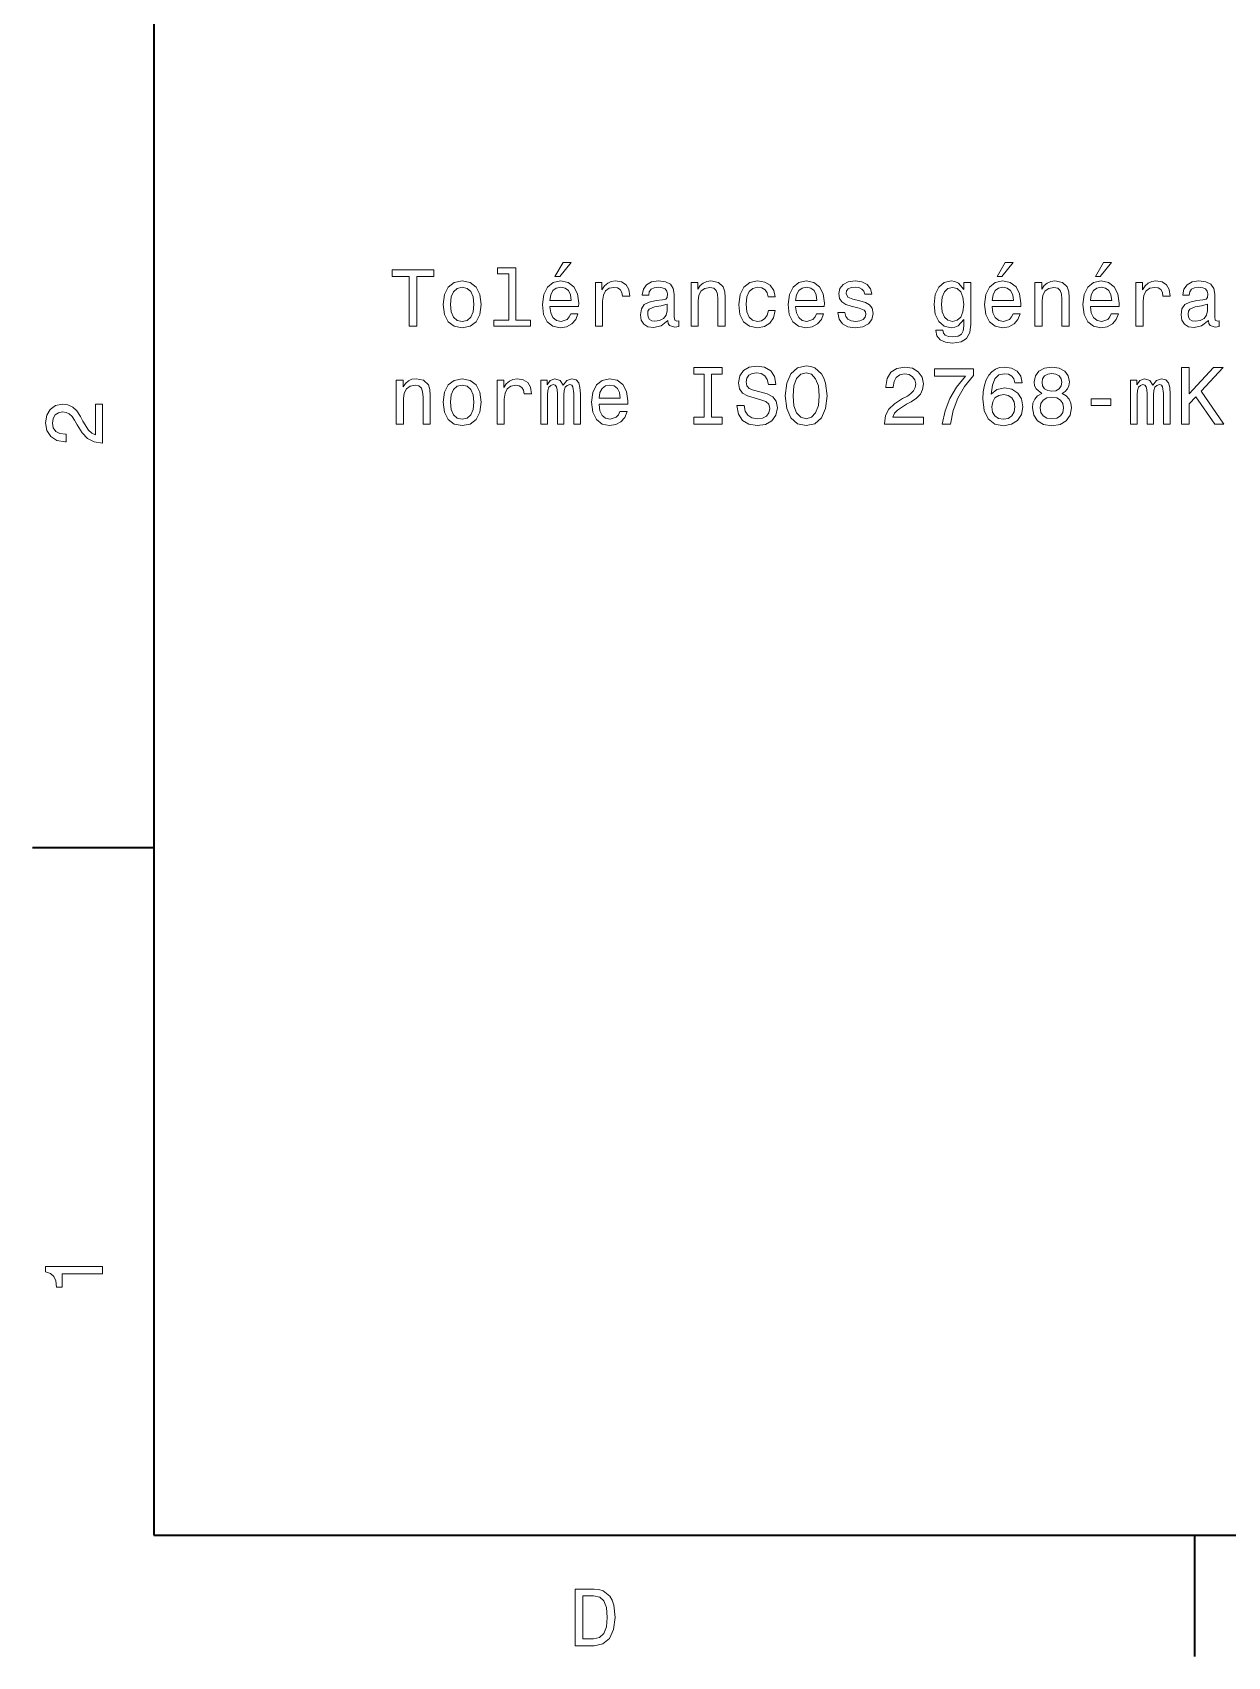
# Model space of a CAD drawing. Extents: x 0 to 297, y 0 to 210.
# Drawn here: x 2.5 to 76.3, y 2.5 to 102.9 of the extents above; entities that cross this region are included whole.
import ezdxf

# ---------------------------------------------------------------- set-up
doc = ezdxf.new("R2010")
doc.units = 0

msp = doc.modelspace()

# ---------------------------------------------------------------- linework, layer by layer
at = {"color": 7, "lineweight": 35}
for p, q in [((10, 200), (10, 10)), ((10, 10), (287, 10))]:
    msp.add_line(p, q, dxfattribs=at)
at = {"color": 7, "lineweight": 35, "ltscale": 0.1875}
for p, q in [((10, 52.5), (2.5, 52.5)), ((74.300003, 10), (74.300003, 2.5))]:
    msp.add_line(p, q, dxfattribs=at)
at = {"color": 7, "lineweight": 13}
for points in [[(31.924112, 87.984596), (31.924112, 85.109955), (31.011288, 85.109955), (31.011288, 84.736755), (33.275696, 84.736755), (33.275696, 85.109955), (32.367916, 85.109955), (32.367916, 88.357796), (31.228146, 88.357796), (31.228146, 87.984596)], [(34.773537, 87.813126), (35.071087, 87.813126), (35.772095, 88.670471), (35.277859, 88.670471)], [(62.09774, 87.813126), (62.39529, 87.813126), (63.096298, 88.670471), (62.602062, 88.670471)], [(68.169785, 87.813126), (68.467331, 87.813126), (69.168343, 88.670471), (68.674103, 88.670471)], [(25.78146, 84.736755), (26.245438, 84.736755), (26.245438, 87.813126), (27.304516, 87.813126), (27.304516, 88.236755), (24.71734, 88.236755), (24.71734, 87.813126), (25.78146, 87.813126)], [(27.874401, 86.088341), (27.955091, 85.473068), (28.18708, 85.019173), (28.555237, 84.736755), (29.049473, 84.640938), (29.538666, 84.736755), (29.90682, 85.01413), (30.138809, 85.468025), (30.224545, 86.088341), (30.138809, 86.703613), (29.90682, 87.162544), (29.538666, 87.439926), (29.049473, 87.540787), (28.555237, 87.439926), (28.18708, 87.157501), (27.955091, 86.703613)], [(34.465897, 85.962257), (36.241116, 85.962257), (36.246159, 86.169029), (36.165466, 86.749001), (35.943565, 87.182724), (35.590538, 87.444969), (35.121517, 87.540787), (34.662586, 87.439926), (34.309559, 87.157501), (34.082615, 86.69857), (34.001923, 86.093384), (34.077572, 85.473068), (34.304516, 85.019173), (34.652496, 84.736755), (35.106388, 84.640938), (35.49976, 84.706497), (35.822525, 84.877968), (36.059559, 85.150299), (36.195724, 85.513412), (35.756966, 85.513412), (35.666187, 85.311684), (35.535065, 85.160385), (35.161865, 85.039352), (34.874401, 85.094826), (34.657539, 85.271339), (34.516331, 85.5588), (34.465897, 85.947128)], [(37.280022, 84.736755), (37.723824, 84.736755), (37.723824, 86.285027), (37.769211, 86.658226), (37.90538, 86.925514), (38.127281, 87.086899), (38.424831, 87.142372), (38.646736, 87.107071), (38.81316, 87.00621), (38.914024, 86.83474), (38.949329, 86.602753), (39.398178, 86.602753), (39.337658, 87.011253), (39.17123, 87.303757), (38.893852, 87.48027), (38.51561, 87.540787), (38.258408, 87.500443), (38.036503, 87.399582), (37.839817, 87.228111), (37.683479, 86.996124), (37.683479, 87.444969), (37.280022, 87.444969)], [(41.758408, 85.089783), (41.758408, 85.074654), (41.783623, 84.903183), (41.859268, 84.782143), (42.176994, 84.686325), (42.42411, 84.726669), (42.42411, 85.069611), (42.318207, 85.054482), (42.176994, 85.120041), (42.151779, 85.32177), (42.151779, 86.723785), (42.091259, 87.081856), (41.914749, 87.334015), (41.607109, 87.485313), (41.173393, 87.540787), (40.749763, 87.48027), (40.43708, 87.3088), (40.240395, 87.041512), (40.174835, 86.688484), (40.174835, 86.658226), (40.57325, 86.658226), (40.608551, 86.870041), (40.719501, 87.021339), (40.901058, 87.112114), (41.158264, 87.147415), (41.40538, 87.1222), (41.581894, 87.046555), (41.687801, 86.915428), (41.723106, 86.733871), (41.70293, 86.522057), (41.622238, 86.416153), (41.420509, 86.365715), (41.042267, 86.325371), (40.608551, 86.234596), (40.300915, 86.073212), (40.119358, 85.821053), (40.063881, 85.447853), (40.114315, 85.114998), (40.270653, 84.867882), (40.522816, 84.71154), (40.870796, 84.656067), (41.339821, 84.761971)], [(43.185638, 84.736755), (43.629444, 84.736755), (43.629444, 86.300156), (43.674835, 86.658226), (43.821087, 86.920471), (44.048031, 87.081856), (44.350624, 87.142372), (44.592701, 87.091942), (44.743996, 86.955772), (44.819645, 86.728828), (44.844864, 86.426239), (44.844864, 84.736755), (45.288666, 84.736755), (45.288666, 86.517014), (45.268494, 86.875084), (45.177715, 87.172638), (44.880165, 87.444969), (44.416187, 87.540787), (44.158981, 87.505486), (43.942123, 87.409668), (43.755524, 87.248283), (43.609268, 87.031425), (43.609268, 87.444969), (43.185638, 87.444969)], [(47.946449, 86.547272), (48.385208, 86.547272), (48.29443, 86.950729), (48.077572, 87.268456), (47.739677, 87.465141), (47.300915, 87.540787), (46.816765, 87.439926), (46.448608, 87.157501), (46.216621, 86.69857), (46.135929, 86.083298), (46.211578, 85.473068), (46.438522, 85.019173), (46.796593, 84.736755), (47.285786, 84.640938), (47.719505, 84.716583), (48.0574, 84.928398), (48.289387, 85.261253), (48.390251, 85.705055), (47.966621, 85.705055), (47.890972, 85.422638), (47.749763, 85.210815), (47.548035, 85.079697), (47.300915, 85.039352), (46.993279, 85.104912), (46.771378, 85.306641), (46.635208, 85.634453), (46.589821, 86.098427), (46.635208, 86.552315), (46.776421, 86.880127), (47.003365, 87.081856), (47.300915, 87.152458), (47.563164, 87.107071), (47.75985, 86.991081), (47.890972, 86.799438)], [(49.646015, 85.962257), (51.42123, 85.962257), (51.426273, 86.169029), (51.345581, 86.749001), (51.12368, 87.182724), (50.770653, 87.444969), (50.301636, 87.540787), (49.842701, 87.439926), (49.489677, 87.157501), (49.26273, 86.69857), (49.182037, 86.093384), (49.257687, 85.473068), (49.484631, 85.019173), (49.832615, 84.736755), (50.286507, 84.640938), (50.679878, 84.706497), (51.002644, 84.877968), (51.239677, 85.150299), (51.375839, 85.513412), (50.93708, 85.513412), (50.846302, 85.311684), (50.715179, 85.160385), (50.34198, 85.039352), (50.054516, 85.094826), (49.837658, 85.271339), (49.696449, 85.5588), (49.646015, 85.947128)], [(53.620079, 86.315285), (53.191402, 86.416153), (52.87368, 86.532143), (52.767773, 86.769173), (52.798031, 86.9356), (52.903938, 87.056641), (53.075409, 87.132286), (53.322525, 87.162544), (53.559559, 87.132286), (53.746159, 87.041512), (53.867195, 86.905342), (53.917625, 86.723785), (54.351345, 86.723785), (54.351345, 86.733871), (54.275696, 87.061684), (54.068924, 87.318886), (53.746159, 87.48027), (53.322525, 87.540787), (52.893852, 87.48027), (52.581173, 87.313843), (52.384487, 87.066727), (52.323967, 86.754044), (52.369354, 86.451454), (52.510567, 86.239639), (52.742554, 86.088341), (53.080452, 85.98243), (53.574688, 85.861397), (53.877281, 85.735313), (53.957973, 85.634453), (53.988235, 85.483154), (53.942844, 85.296555), (53.821808, 85.155342), (53.625122, 85.064568), (53.362873, 85.034309), (53.085495, 85.064568), (52.883766, 85.170471), (52.747597, 85.341942), (52.692123, 85.578972), (52.263451, 85.578972), (52.334053, 85.175514), (52.540825, 84.883011), (52.868637, 84.706497), (53.322525, 84.640938), (53.796593, 84.706497), (54.144573, 84.883011), (54.356388, 85.165428), (54.432037, 85.533585), (54.376564, 85.851311), (54.220222, 86.068169), (53.963017, 86.209381)], [(60.473824, 84.857796), (60.473824, 87.444969), (60.05019, 87.444969), (60.05019, 87.00621), (59.702209, 87.404625), (59.490391, 87.505486), (59.253361, 87.540787), (58.824688, 87.439926), (58.491833, 87.157501), (58.274975, 86.703613), (58.199326, 86.093384), (58.274975, 85.478111), (58.491833, 85.024216), (58.824688, 84.736755), (59.253361, 84.640938), (59.495434, 84.676239), (59.697166, 84.767014), (60.05019, 85.150299), (60.05019, 84.767014), (60.009846, 84.464424), (59.898895, 84.247559), (59.687077, 84.121483), (59.369354, 84.076096), (59.091976, 84.106354), (58.89529, 84.181999), (58.779297, 84.313126), (58.743996, 84.489639), (58.315319, 84.489639), (58.315319, 84.469467), (58.380882, 84.146698), (58.582611, 83.904625), (58.905376, 83.748283), (59.344139, 83.69281), (59.868633, 83.768456), (60.216618, 83.98027), (60.413303, 84.348427)], [(61.790104, 85.962257), (63.565319, 85.962257), (63.570362, 86.169029), (63.48967, 86.749001), (63.267769, 87.182724), (62.914742, 87.444969), (62.445724, 87.540787), (61.98679, 87.439926), (61.633762, 87.157501), (61.406818, 86.69857), (61.326126, 86.093384), (61.401775, 85.473068), (61.628719, 85.019173), (61.976704, 84.736755), (62.430592, 84.640938), (62.823967, 84.706497), (63.146732, 84.877968), (63.383762, 85.150299), (63.519932, 85.513412), (63.081169, 85.513412), (62.990391, 85.311684), (62.859268, 85.160385), (62.486069, 85.039352), (62.198605, 85.094826), (61.981747, 85.271339), (61.840534, 85.5588), (61.790104, 85.947128)], [(64.437798, 84.736755), (64.881599, 84.736755), (64.881599, 86.300156), (64.926987, 86.658226), (65.073242, 86.920471), (65.300186, 87.081856), (65.602783, 87.142372), (65.844856, 87.091942), (65.996155, 86.955772), (66.071808, 86.728828), (66.097015, 86.426239), (66.097015, 84.736755), (66.540825, 84.736755), (66.540825, 86.517014), (66.520645, 86.875084), (66.429871, 87.172638), (66.132324, 87.444969), (65.66835, 87.540787), (65.41114, 87.505486), (65.194283, 87.409668), (65.007683, 87.248283), (64.861427, 87.031425), (64.861427, 87.444969), (64.437798, 87.444969)], [(67.862152, 85.962257), (69.63736, 85.962257), (69.64241, 86.169029), (69.561714, 86.749001), (69.339813, 87.182724), (68.986786, 87.444969), (68.517769, 87.540787), (68.058838, 87.439926), (67.705811, 87.157501), (67.478867, 86.69857), (67.39817, 86.093384), (67.473816, 85.473068), (67.70076, 85.019173), (68.048752, 84.736755), (68.50264, 84.640938), (68.896011, 84.706497), (69.218781, 84.877968), (69.455811, 85.150299), (69.59198, 85.513412), (69.153214, 85.513412), (69.062439, 85.311684), (68.931313, 85.160385), (68.558113, 85.039352), (68.270645, 85.094826), (68.053787, 85.271339), (67.912582, 85.5588), (67.862152, 85.947128)], [(70.67627, 84.736755), (71.120071, 84.736755), (71.120071, 86.285027), (71.165466, 86.658226), (71.301628, 86.925514), (71.523529, 87.086899), (71.821075, 87.142372), (72.042984, 87.107071), (72.209412, 87.00621), (72.310272, 86.83474), (72.345581, 86.602753), (72.794418, 86.602753), (72.733902, 87.011253), (72.567474, 87.303757), (72.2901, 87.48027), (71.911858, 87.540787), (71.654655, 87.500443), (71.432755, 87.399582), (71.236069, 87.228111), (71.079727, 86.996124), (71.079727, 87.444969), (70.67627, 87.444969)], [(75.154648, 85.089783), (75.154648, 85.074654), (75.179871, 84.903183), (75.255516, 84.782143), (75.573242, 84.686325), (75.820358, 84.726669), (75.820358, 85.069611), (75.714447, 85.054482), (75.573242, 85.120041), (75.548019, 85.32177), (75.548019, 86.723785), (75.487503, 87.081856), (75.310989, 87.334015), (75.003357, 87.485313), (74.569641, 87.540787), (74.146011, 87.48027), (73.833328, 87.3088), (73.636642, 87.041512), (73.571075, 86.688484), (73.571075, 86.658226), (73.969498, 86.658226), (74.004799, 86.870041), (74.115753, 87.021339), (74.297302, 87.112114), (74.554504, 87.147415), (74.801628, 87.1222), (74.978142, 87.046555), (75.084045, 86.915428), (75.119354, 86.733871), (75.099182, 86.522057), (75.018486, 86.416153), (74.816757, 86.365715), (74.438515, 86.325371), (74.004799, 86.234596), (73.697159, 86.073212), (73.51561, 85.821053), (73.460129, 85.447853), (73.510559, 85.114998), (73.666901, 84.867882), (73.919067, 84.71154), (74.267044, 84.656067), (74.736069, 84.761971)], [(28.328291, 86.093384), (28.37368, 86.547272), (28.514891, 86.875084), (28.741837, 87.076813), (29.049473, 87.147415), (29.352066, 87.076813), (29.579012, 86.880127), (29.720222, 86.547272), (29.770653, 86.093384), (29.720222, 85.634453), (29.579012, 85.301598), (29.352066, 85.099869), (29.049473, 85.034309), (28.741837, 85.099869), (28.514891, 85.301598), (28.37368, 85.634453)], [(34.465897, 86.335457), (34.521374, 86.683441), (34.657539, 86.940643), (34.864315, 87.096985), (35.13665, 87.152458), (35.403938, 87.096985), (35.61071, 86.940643), (35.736794, 86.683441), (35.782181, 86.335457)], [(49.646015, 86.335457), (49.701492, 86.683441), (49.837658, 86.940643), (50.04443, 87.096985), (50.316765, 87.152458), (50.584053, 87.096985), (50.790825, 86.940643), (50.916908, 86.683441), (50.962296, 86.335457)], [(58.65826, 86.093384), (58.703648, 86.542229), (58.839817, 86.875084), (59.051632, 87.07177), (59.334053, 87.142372), (59.631603, 87.07177), (59.853504, 86.875084), (59.989674, 86.542229), (60.040104, 86.093384), (59.989674, 85.634453), (59.853504, 85.306641), (59.631603, 85.104912), (59.334053, 85.039352), (59.051632, 85.104912), (58.839817, 85.306641), (58.703648, 85.639496)], [(61.790104, 86.335457), (61.845577, 86.683441), (61.981747, 86.940643), (62.188519, 87.096985), (62.460854, 87.152458), (62.728146, 87.096985), (62.934917, 86.940643), (63.060997, 86.683441), (63.106384, 86.335457)], [(67.862152, 86.335457), (67.917618, 86.683441), (68.053787, 86.940643), (68.260559, 87.096985), (68.532898, 87.152458), (68.800186, 87.096985), (69.006958, 86.940643), (69.133041, 86.683441), (69.178429, 86.335457)], [(41.707973, 85.684883), (41.647453, 85.422638), (41.486073, 85.220901), (41.243996, 85.089783), (40.946449, 85.044395), (40.754807, 85.069611), (40.618637, 85.150299), (40.532902, 85.291512), (40.507687, 85.488197), (40.527859, 85.664711), (40.608551, 85.790787), (40.931316, 85.931999), (41.339821, 85.992516), (41.707973, 86.113556)], [(75.104218, 85.684883), (75.043701, 85.422638), (74.882324, 85.220901), (74.640244, 85.089783), (74.342697, 85.044395), (74.151047, 85.069611), (74.014885, 85.150299), (73.929153, 85.291512), (73.903931, 85.488197), (73.924103, 85.664711), (74.004799, 85.790787), (74.32756, 85.931999), (74.736069, 85.992516), (75.104218, 86.113556)], [(24.969501, 78.689926), (25.413305, 78.689926), (25.413305, 80.253326), (25.458694, 80.611397), (25.604948, 80.873642), (25.831894, 81.035027), (26.134487, 81.095543), (26.376562, 81.045113), (26.527859, 80.908943), (26.603506, 80.681999), (26.628723, 80.37941), (26.628723, 78.689926), (27.072527, 78.689926), (27.072527, 80.470184), (27.052355, 80.828255), (26.961576, 81.125809), (26.664026, 81.39814), (26.200048, 81.493958), (25.942844, 81.458656), (25.725985, 81.362839), (25.539387, 81.201454), (25.393131, 80.984596), (25.393131, 81.39814), (24.969501, 81.39814)], [(27.874401, 80.041512), (27.955091, 79.426239), (28.18708, 78.972343), (28.555237, 78.689926), (29.049473, 78.594109), (29.538666, 78.689926), (29.90682, 78.9673), (30.138809, 79.421196), (30.224545, 80.041512), (30.138809, 80.656784), (29.90682, 81.115715), (29.538666, 81.393097), (29.049473, 81.493958), (28.555237, 81.393097), (28.18708, 81.110672), (27.955091, 80.656784)], [(31.207973, 78.689926), (31.651777, 78.689926), (31.651777, 80.238197), (31.697166, 80.611397), (31.833334, 80.878685), (32.055237, 81.04007), (32.352787, 81.095543), (32.574688, 81.060242), (32.741116, 80.959381), (32.84198, 80.78791), (32.877281, 80.555923), (33.32613, 80.555923), (33.26561, 80.964424), (33.099182, 81.256927), (32.821808, 81.433441), (32.443565, 81.493958), (32.186359, 81.453613), (31.964458, 81.352753), (31.767773, 81.181282), (31.611431, 80.949295), (31.611431, 81.39814), (31.207973, 81.39814)], [(33.901058, 78.689926), (34.309559, 78.689926), (34.309559, 80.500443), (34.334774, 80.772781), (34.410423, 80.969467), (34.526417, 81.085457), (34.677715, 81.130852), (34.798752, 81.0905), (34.879444, 80.989639), (34.919788, 80.818169), (34.934921, 80.591225), (34.934921, 78.689926), (35.318207, 78.689926), (35.318207, 80.500443), (35.343422, 80.767738), (35.419067, 80.964424), (35.540108, 81.085457), (35.691402, 81.130852), (35.812439, 81.0905), (35.893131, 80.989639), (35.943565, 80.591225), (35.943565, 78.689926), (36.352066, 78.689926), (36.352066, 80.560966), (36.326851, 80.949295), (36.246159, 81.246841), (36.084774, 81.428398), (35.822525, 81.493958), (35.514893, 81.393097), (35.277859, 81.100586), (35.091259, 81.388054), (34.77858, 81.493958), (34.491116, 81.393097), (34.29443, 81.110672), (34.29443, 81.39814), (33.901058, 81.39814)], [(37.501923, 79.915428), (39.277138, 79.915428), (39.282181, 80.1222), (39.201488, 80.702171), (38.979588, 81.135895), (38.626564, 81.39814), (38.157539, 81.493958), (37.698608, 81.393097), (37.345581, 81.110672), (37.118637, 80.651741), (37.037945, 80.046555), (37.113594, 79.426239), (37.340538, 78.972343), (37.688522, 78.689926), (38.14241, 78.594109), (38.535782, 78.659668), (38.858551, 78.831139), (39.095581, 79.10347), (39.23175, 79.466583), (38.792988, 79.466583), (38.702209, 79.264854), (38.571087, 79.113556), (38.197887, 78.992523), (37.910423, 79.047997), (37.693565, 79.22451), (37.552353, 79.511971), (37.501923, 79.900299)], [(43.997597, 79.113556), (43.352066, 79.113556), (43.352066, 78.689926), (45.107109, 78.689926), (45.107109, 79.113556), (44.461578, 79.113556), (44.461578, 81.766296), (45.107109, 81.766296), (45.107109, 82.189926), (43.352066, 82.189926), (43.352066, 81.766296), (43.997597, 81.766296)], [(46.468781, 79.844826), (46.00985, 79.844826), (46.11071, 79.310242), (46.362877, 78.91687), (46.751205, 78.67984), (47.275696, 78.594109), (47.795151, 78.674797), (48.183479, 78.896698), (48.430595, 79.244682), (48.521378, 79.703613), (48.445728, 80.117157), (48.23391, 80.384453), (47.890972, 80.560966), (47.432037, 80.692085), (47.038666, 80.78791), (46.781464, 80.898857), (46.635208, 81.060242), (46.589821, 81.312408), (46.635208, 81.539352), (46.766335, 81.710823), (46.968063, 81.826813), (47.245438, 81.867157), (47.527863, 81.816727), (47.749763, 81.680557), (47.896015, 81.453613), (47.966621, 81.145981), (48.425552, 81.145981), (48.425552, 81.156067), (48.344864, 81.630127), (48.107834, 81.983154), (47.734634, 82.205055), (47.230309, 82.280701), (46.776421, 82.205055), (46.423393, 81.99324), (46.196449, 81.665428), (46.115757, 81.241798), (46.18132, 80.863556), (46.372963, 80.606354), (46.675552, 80.434883), (47.0891, 80.303757), (47.497601, 80.187767), (47.805237, 80.076813), (47.991837, 79.915428), (48.0574, 79.653183), (47.99688, 79.385895), (47.840538, 79.184166), (47.603508, 79.058083), (47.295872, 79.017738), (46.952934, 79.073212), (46.690681, 79.234596), (46.524258, 79.496841)], [(49.005524, 80.439926), (49.096302, 79.653183), (49.358551, 79.073212), (49.767052, 78.715141), (50.301636, 78.594109), (50.831173, 78.715141), (51.24472, 79.073212), (51.501923, 79.653183), (51.597744, 80.439926), (51.501923, 81.221626), (51.390972, 81.539352), (51.24472, 81.801598), (50.831173, 82.159668), (50.57901, 82.250443), (50.301636, 82.285751), (49.762009, 82.159668), (49.353508, 81.806641), (49.096302, 81.226669)], [(49.489677, 80.439926), (49.545151, 81.050156), (49.711578, 81.499001), (49.968781, 81.771339), (50.301636, 81.867157), (50.629444, 81.771339), (50.88665, 81.493958), (51.053078, 81.045113), (51.113594, 80.439926), (51.053078, 79.829697), (50.88665, 79.380852), (50.629444, 79.108513), (50.301636, 79.017738), (49.968781, 79.108513), (49.711578, 79.380852), (49.545151, 79.824654)], [(55.143131, 78.689926), (57.548752, 78.689926), (57.548752, 79.123642), (55.647453, 79.123642), (55.753361, 79.360672), (55.934917, 79.557358), (56.494717, 79.915428), (56.792267, 80.066727), (57.125118, 80.283585), (57.362152, 80.535751), (57.498318, 80.833298), (57.548752, 81.171196), (57.463017, 81.594826), (57.225983, 81.927681), (56.862873, 82.139496), (56.393852, 82.215141), (55.909702, 82.12941), (55.541546, 81.892372), (55.304512, 81.514137), (55.223824, 81.014854), (55.223824, 80.944252), (55.682755, 80.944252), (55.682755, 80.984596), (55.728146, 81.327538), (55.864311, 81.579697), (56.081169, 81.741081), (56.368637, 81.796555), (56.661144, 81.746124), (56.878002, 81.620041), (57.019211, 81.423355), (57.069645, 81.176239), (57.03434, 80.944252), (56.938519, 80.747566), (56.777138, 80.576096), (56.555233, 80.424797), (56.257683, 80.263412), (55.763451, 79.950729), (55.415466, 79.617882), (55.208694, 79.214424), (55.143131, 78.705055)], [(58.708691, 78.689926), (59.21806, 78.689926), (59.384483, 79.522057), (59.676991, 80.298714), (60.090538, 81.019897), (60.630161, 81.695686), (60.630161, 82.114281), (58.229584, 82.114281), (58.229584, 81.655342), (60.146011, 81.655342), (59.591255, 80.97451), (59.172668, 80.263412), (58.880161, 79.506927)], [(63.656097, 81.246841), (63.560276, 81.655342), (63.338375, 81.957939), (62.995434, 82.149582), (62.551632, 82.215141), (62.254082, 82.17984), (61.996876, 82.084015), (61.769932, 81.927681), (61.578289, 81.70578), (61.426991, 81.428398), (61.31604, 81.0905), (61.245434, 80.692085), (61.225262, 80.24324), (61.305954, 79.5271), (61.55307, 79.007652), (61.951488, 78.694969), (62.496155, 78.589058), (62.985348, 78.67984), (63.358547, 78.91687), (63.60062, 79.29007), (63.686356, 79.764137), (63.60062, 80.24324), (63.368633, 80.611397), (63.010563, 80.843384), (62.566761, 80.924072), (62.087654, 80.823212), (61.729584, 80.535751), (61.805233, 81.0905), (61.966618, 81.488914), (62.213734, 81.725952), (62.556675, 81.806641), (62.808834, 81.766296), (63.000477, 81.660385), (63.12656, 81.483871), (63.19212, 81.246841)], [(64.856384, 80.576096), (64.599182, 80.434883), (64.422668, 80.238197), (64.311722, 79.991081), (64.276413, 79.693527), (64.357101, 79.244682), (64.589096, 78.896698), (64.967331, 78.674797), (65.48175, 78.589058), (65.991112, 78.674797), (66.369354, 78.896698), (66.601341, 79.244682), (66.687073, 79.693527), (66.646729, 79.991081), (66.540825, 80.238197), (66.359268, 80.434883), (66.107101, 80.576096), (66.308838, 80.697128), (66.450043, 80.863556), (66.535782, 81.065285), (66.56604, 81.312408), (66.485352, 81.670471), (66.273529, 81.957939), (65.930588, 82.144539), (65.48175, 82.215141), (65.027855, 82.144539), (64.684914, 81.957939), (64.468056, 81.670471), (64.39241, 81.312408), (64.417625, 81.065285), (64.503357, 80.863556)], [(64.871513, 81.272057), (64.911865, 81.493958), (65.032898, 81.665428), (65.224541, 81.771339), (65.48175, 81.811684), (65.733902, 81.771339), (65.925552, 81.665428), (66.046585, 81.493958), (66.09198, 81.272057), (66.046585, 81.045113), (65.925552, 80.868599), (65.733902, 80.752609), (65.48175, 80.7173), (65.224541, 80.757652), (65.032898, 80.868599), (64.911865, 81.045113)], [(70.333328, 78.689926), (70.741829, 78.689926), (70.741829, 80.500443), (70.767044, 80.772781), (70.842697, 80.969467), (70.958687, 81.085457), (71.109985, 81.130852), (71.231018, 81.0905), (71.311714, 80.989639), (71.352066, 80.818169), (71.367188, 80.591225), (71.367188, 78.689926), (71.750473, 78.689926), (71.750473, 80.500443), (71.775696, 80.767738), (71.851341, 80.964424), (71.972382, 81.085457), (72.123672, 81.130852), (72.244713, 81.0905), (72.325409, 80.989639), (72.375839, 80.591225), (72.375839, 78.689926), (72.784332, 78.689926), (72.784332, 80.560966), (72.759125, 80.949295), (72.678429, 81.246841), (72.517044, 81.428398), (72.254799, 81.493958), (71.947159, 81.393097), (71.710129, 81.100586), (71.523529, 81.388054), (71.210846, 81.493958), (70.923386, 81.393097), (70.7267, 81.110672), (70.7267, 81.39814), (70.333328, 81.39814)], [(73.49543, 78.689926), (73.959412, 78.689926), (73.959412, 79.9356), (74.372955, 80.37941), (75.548019, 78.689926), (76.112869, 78.689926), (74.70076, 80.7173), (76.072525, 82.189926), (75.457245, 82.189926), (73.959412, 80.571053), (73.959412, 82.189926), (73.49543, 82.189926)], [(28.328291, 80.046555), (28.37368, 80.500443), (28.514891, 80.828255), (28.741837, 81.029984), (29.049473, 81.100586), (29.352066, 81.029984), (29.579012, 80.833298), (29.720222, 80.500443), (29.770653, 80.046555), (29.720222, 79.587624), (29.579012, 79.254768), (29.352066, 79.05304), (29.049473, 78.98748), (28.741837, 79.05304), (28.514891, 79.254768), (28.37368, 79.587624)], [(37.501923, 80.288628), (37.557396, 80.636612), (37.693565, 80.893814), (37.900337, 81.050156), (38.172672, 81.105629), (38.439964, 81.050156), (38.646736, 80.893814), (38.772816, 80.636612), (38.818207, 80.288628)], [(63.197163, 79.759094), (63.141689, 79.441368), (63.000477, 79.199295), (62.773533, 79.03791), (62.491112, 78.98748), (62.193562, 79.03791), (61.966618, 79.194252), (61.820362, 79.436325), (61.774975, 79.754044), (61.825405, 80.066727), (61.966618, 80.303757), (62.198605, 80.455055), (62.511284, 80.510529), (62.783619, 80.455055), (63.000477, 80.3088), (63.141689, 80.07177)], [(64.760559, 79.703613), (64.805954, 79.970909), (64.952209, 80.172638), (65.179153, 80.303757), (65.48175, 80.349152), (65.779297, 80.303757), (66.006241, 80.172638), (66.152496, 79.970909), (66.202927, 79.703613), (66.152496, 79.416153), (66.006241, 79.199295), (65.779297, 79.058083), (65.48175, 79.012695), (65.179153, 79.058083), (64.952209, 79.199295), (64.805954, 79.416153)], [(6.833213, 77.519447), (6.833213, 79.925072), (6.399496, 79.925072), (6.399496, 78.023773), (6.162464, 78.129684), (5.965778, 78.311241), (5.607709, 78.871033), (5.456412, 79.168587), (5.239553, 79.501442), (4.987392, 79.738472), (4.689842, 79.874641), (4.351945, 79.925072), (3.928314, 79.839333), (3.595461, 79.602303), (3.383646, 79.239189), (3.307997, 78.770172), (3.393732, 78.286018), (3.630764, 77.91787), (4.009006, 77.680832), (4.508286, 77.600143), (4.578891, 77.600143), (4.578891, 78.059074), (4.538545, 78.059074), (4.195605, 78.104462), (3.943444, 78.240631), (3.782061, 78.457489), (3.726585, 78.744957), (3.777017, 79.03746), (3.903098, 79.254318), (4.099784, 79.395531), (4.346902, 79.445961), (4.578891, 79.41066), (4.775577, 79.314842), (4.947046, 79.153458), (5.098343, 78.931557), (5.259727, 78.634003), (5.572406, 78.139771), (5.90526, 77.791786), (6.308718, 77.585014), (6.818084, 77.519447)], [(67.907532, 79.844826), (69.127998, 79.844826), (69.127998, 80.24324), (67.907532, 80.24324)], [(6.833213, 26.159222), (6.833213, 26.618156), (3.307997, 26.618156), (3.307997, 26.275217), (3.615634, 26.184439), (3.822406, 26.002882), (3.943444, 25.725506), (3.98379, 25.34222), (4.341859, 25.34222), (4.341859, 26.159222)], [(37.194958, 6.666787), (36.029972, 6.666787), (36.029972, 3.166787), (37.194958, 3.166787), (37.744667, 3.277738), (38.153168, 3.615634), (38.405331, 4.165346), (38.496109, 4.916787), (38.415417, 5.683357), (38.314552, 5.985951), (38.173344, 6.228026), (37.764839, 6.555836), (37.497551, 6.636527)], [(37.159653, 6.248199), (37.542938, 6.17255), (37.805187, 5.940562), (37.961525, 5.527017), (38.011959, 4.916787), (37.956482, 4.326729), (37.800144, 3.913184), (37.532852, 3.666066), (37.159653, 3.585375), (36.498989, 3.585375), (36.498989, 6.248199)]]:
    msp.add_lwpolyline(points, close=True, dxfattribs=at)

doc.saveas('drawing.dxf')
